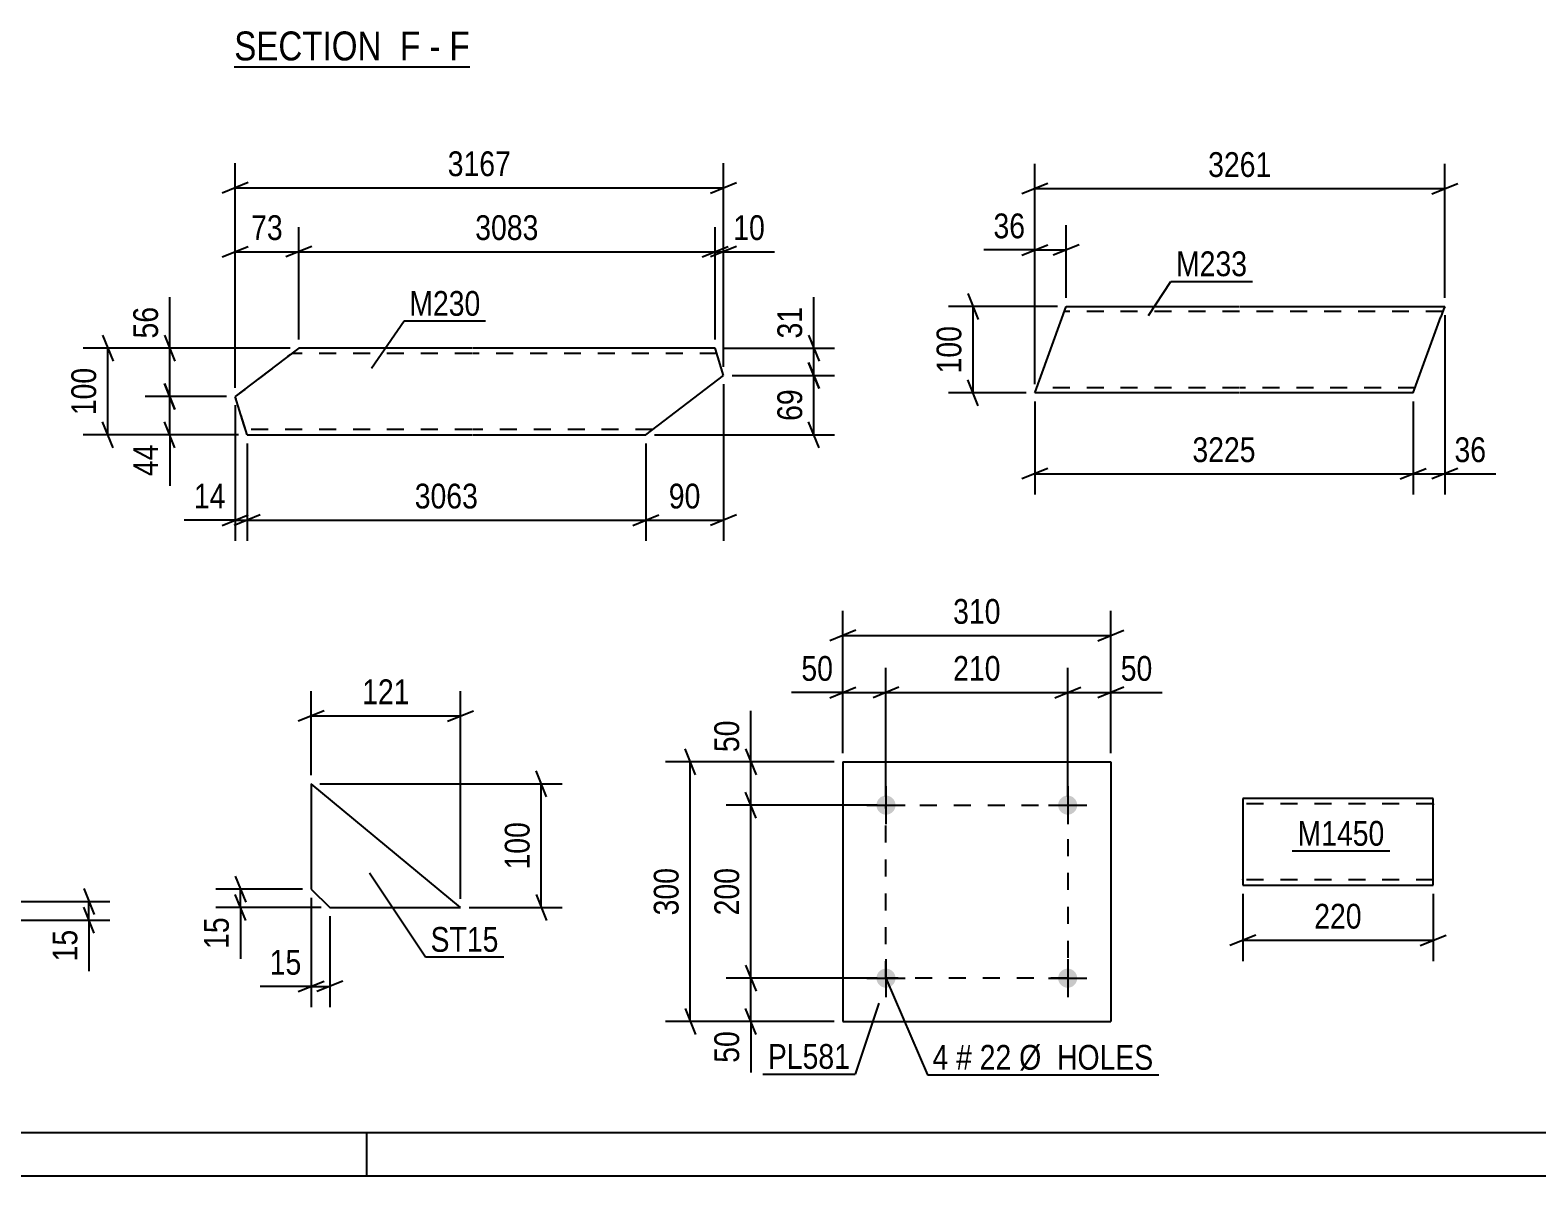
# Model space of a CAD drawing. Header units: millimetres. Extents: x 0 to 841, y 0 to 594.
# Drawn here: x 172.1 to 346.2, y 0 to 132.4 of the extents above; entities that cross this region are included whole.
import ezdxf

# ---------------------------------------------------------------- set-up
doc = ezdxf.new("R2010")
doc.units = ezdxf.units.MM
doc.linetypes.add('DXK_LINE_DOT2', pattern=[3.9198, 1.9599, -1.9599])
doc.styles.add('Arial Narrow', font='ARIALN.TTF', dxfattribs={"height": 0.2})

# ---------------------------------------------------------------- blocks, each defined once
blk = doc.blocks.new('Unknown-389786769-1133 - 25525')
at = {"color": 5, "linetype": 'Continuous'}
for p, q in [((5, 5), (836, 5)), ((211, 0), (211, 5)), ((0, 0), (841, 0))]:
    blk.add_line(p, q, dxfattribs=at)
blk = doc.blocks.new('Unknown-389786769-15 - 11774')
at = {"color": 6, "linetype": 'Continuous'}
blk.add_line((195.68, 128.18), (222.9, 128.18), dxfattribs=at)
at = {"color": 0, "linetype": 'Continuous'}
for points in [[(213.79, 128.93), (213.79, 132.43), (195.68, 132.43), (195.68, 128.93)], [(217.18, 128.93), (217.18, 132.43), (214.84, 132.43), (214.84, 128.93)], [(219.5, 128.93), (219.5, 132.43), (218.23, 132.43), (218.23, 128.93)], [(222.9, 128.93), (222.9, 132.43), (220.55, 132.43), (220.55, 128.93)]]:
    blk.add_wipeout(points, dxfattribs=at)
at = {"color": 7, "linetype": 'Continuous', "style": 'Arial Narrow'}
for s, p in [('SECTION ', (195.68, 128.93)), ('F', (214.84, 128.93)), ('F', (220.55, 128.93)), ('-', (218.23, 128.93))]:
    blk.add_text(s, height=3.34, dxfattribs=at).set_placement(p)
blk = doc.blocks.new('Part-389786769-33239 - 33238')
at = {"color": 2, "linetype": 'Continuous'}
for p, q in [((312.24, 43.61), (312.24, 33.7)), ((334.24, 43.61), (312.24, 43.61)), ((334.24, 34.81), (334.24, 43.61)), ((312.24, 33.7), (312.24, 33.61)), ((312.24, 33.61), (334.24, 33.61)), ((334.24, 33.61), (334.24, 34.81))]:
    blk.add_line(p, q, dxfattribs=at)
at = {"color": 7, "linetype": 'DXK_LINE_DOT2'}
for p, q in [((334.24, 43.01), (312.24, 43.01)), ((334.24, 43.01), (334.24, 42.97)), ((334.24, 42.97), (334.24, 43.01)), ((334.24, 42.87), (334.24, 42.97)), ((334.24, 42.97), (334.24, 42.87)), ((312.24, 34.21), (312.24, 34.26)), ((334.24, 34.21), (312.24, 34.21)), ((334.24, 34.26), (334.24, 34.58)), ((334.24, 34.21), (334.24, 34.26))]:
    blk.add_line(p, q, dxfattribs=at)
blk = doc.blocks.new('Part-389786769-14163 - 14162')
at = {"color": 7, "linetype": 'DXK_LINE_DOT2'}
for p, q in [((203.13, 95.66), (195.79, 90.07)), ((201.86, 94.69), (202.12, 94.89)), ((202.12, 94.89), (202.16, 94.92)), ((202.16, 94.92), (202.29, 95.02)), ((202.29, 95.02), (202.35, 95.06)), ((223.13, 95.06), (202.35, 95.06)), ((251.43, 95.06), (223.23, 95.06)), ((197.05, 86.02), (195.79, 90.07)), ((196.93, 86.4), (196.79, 86.86)), ((223.13, 86.26), (196.98, 86.26)), ((244.02, 86.26), (223.23, 86.26))]:
    blk.add_line(p, q, dxfattribs=at)
at = {"color": 2, "linetype": 'Continuous'}
for p, q in [((201.56, 94.46), (195.79, 90.07)), ((203.13, 95.66), (201.56, 94.46)), ((203.13, 95.66), (203.13, 95.66)), ((223.13, 95.66), (203.13, 95.66)), ((251.25, 95.66), (223.23, 95.66)), ((251.28, 95.57), (251.25, 95.66)), ((252.23, 92.52), (251.28, 95.57)), ((243.23, 85.66), (252.23, 92.52)), ((196.79, 86.86), (195.79, 90.07)), ((197.05, 86.02), (196.79, 86.86)), ((197.13, 85.75), (197.05, 86.02)), ((197.16, 85.66), (197.13, 85.75)), ((197.16, 85.66), (223.13, 85.66)), ((223.23, 85.66), (243.23, 85.66))]:
    blk.add_line(p, q, dxfattribs=at)
blk = doc.blocks.new('Part-389786769-15195 - 15194')
at = {"color": 2, "linetype": 'Continuous'}
for p, q in [((288.23, 90.58), (291.84, 100.49)), ((291.84, 100.49), (311.84, 100.49)), ((311.94, 100.49), (335.58, 100.49)), ((331.94, 90.49), (335.14, 99.29)), ((335.45, 100.14), (335.14, 99.29)), ((335.54, 100.4), (335.45, 100.14)), ((335.58, 100.49), (335.54, 100.4)), ((288.2, 90.49), (288.23, 90.58)), ((311.84, 90.49), (288.2, 90.49)), ((331.94, 90.49), (311.94, 90.49))]:
    blk.add_line(p, q, dxfattribs=at)
at = {"color": 7, "linetype": 'DXK_LINE_DOT2'}
for p, q in [((311.84, 99.89), (291.62, 99.89)), ((335.36, 99.89), (311.94, 99.89)), ((335.58, 100.49), (335.45, 100.14)), ((311.84, 91.09), (288.42, 91.09)), ((332.15, 91.09), (311.94, 91.09))]:
    blk.add_line(p, q, dxfattribs=at)
blk = doc.blocks.new('Part-389786769-13029 - 13028')
at = {"color": 2, "linetype": 'Continuous'}
for p, q in [((221.83, 31.01), (204.56, 45.3)), ((204.56, 45.3), (204.56, 33.15)), ((204.56, 33.15), (206.71, 31.01)), ((206.71, 31.01), (221.83, 31.01))]:
    blk.add_line(p, q, dxfattribs=at)
blk = doc.blocks.new('Part-389786769-33204 - 33203')
at = {"color": 2, "linetype": 'Continuous'}
for p, q in [((266, 47.85), (266, 17.85)), ((266, 47.85), (297, 47.85)), ((297, 47.85), (297, 17.85)), ((266, 17.85), (297, 17.85))]:
    blk.add_line(p, q, dxfattribs=at)
blk = doc.blocks.new('Bolt-389786769-33205 - 33203')
at = {"linetype": 'Continuous'}
for points in [[(272.1, 22.85, -1), (269.9, 22.85, -1)], [(293.1, 22.85, -1), (290.9, 22.85, -1)]]:
    blk.add_hatch(color=1, dxfattribs=at).paths.add_polyline_path(points)
at = {"color": 1, "linetype": 'Continuous'}
for p, q in [((271, 25.05), (271, 20.65)), ((292, 25.05), (292, 20.65)), ((268.8, 22.85), (273.2, 22.85)), ((289.8, 22.85), (294.2, 22.85))]:
    blk.add_line(p, q, dxfattribs=at)
blk = doc.blocks.new('Bolt-389786769-33206 - 33203')
at = {"linetype": 'Continuous'}
for points in [[(272.1, 42.85, -1), (269.9, 42.85, -1)], [(293.1, 42.85, -1), (290.9, 42.85, -1)]]:
    blk.add_hatch(color=1, dxfattribs=at).paths.add_polyline_path(points)
at = {"color": 1, "linetype": 'Continuous'}
for p, q in [((271, 45.05), (271, 40.65)), ((292, 45.05), (292, 40.65)), ((268.8, 42.85), (273.2, 42.85)), ((289.8, 42.85), (294.2, 42.85))]:
    blk.add_line(p, q, dxfattribs=at)
blk = doc.blocks.new('Rectangle-389786769-33745 - 33203')
at = {"color": 1, "linetype": 'DXK_LINE_DOT2'}
blk.add_lwpolyline([(271, 42.85), (292, 42.85), (292, 22.85), (271, 22.85), (271, 42.85)], close=True, dxfattribs=at)
blk = doc.blocks.new('StraightDimension-389786769-33315 - 33238')
at = {"color": 7, "linetype": 'Continuous'}
for p, q in [((312.24, 32.61), (312.24, 24.83)), ((334.24, 32.61), (334.24, 24.83)), ((313.74, 27.83), (310.74, 26.63)), ((312.24, 27.23), (334.24, 27.23)), ((332.74, 26.63), (335.74, 27.83))]:
    blk.add_line(p, q, dxfattribs=at)
at = {"color": 0}
blk.add_wipeout([(326.58, 27.98), (326.58, 32.18), (319.89, 32.18), (319.89, 27.98)], dxfattribs=at)
at = {"color": 3, "style": 'Arial Narrow'}
blk.add_text('220', height=2.863, dxfattribs=at).set_placement((320.49, 28.58))
blk = doc.blocks.new('StraightDimension-389786769-14205 - 14162')
at = {"color": 7, "linetype": 'Continuous'}
for p, q in [((203.13, 96.66), (203.13, 109.67)), ((251.25, 96.66), (251.25, 109.67)), ((204.63, 107.42), (201.63, 106.22)), ((203.13, 106.82), (251.25, 106.82)), ((249.75, 106.22), (252.75, 107.42))]:
    blk.add_line(p, q, dxfattribs=at)
at = {"color": 0}
blk.add_wipeout([(231.45, 107.57), (231.45, 111.77), (222.93, 111.77), (222.93, 107.57)], dxfattribs=at)
at = {"color": 3, "style": 'Arial Narrow'}
blk.add_text('3083', height=2.863, dxfattribs=at).set_placement((223.53, 108.17))
blk = doc.blocks.new('StraightDimension-389786769-14372 - 14162')
at = {"color": 7, "linetype": 'Continuous'}
for p, q in [((262.06, 97.16), (263.26, 94.16)), ((252.25, 95.66), (265.06, 95.66)), ((262.66, 92.52), (262.66, 95.66)), ((253.23, 92.52), (265.06, 92.52)), ((263.26, 91.02), (262.06, 94.02))]:
    blk.add_line(p, q, dxfattribs=at)
at = {"color": 0}
blk.add_wipeout([(261.91, 101.04), (257.71, 101.04), (257.71, 96.19), (261.91, 96.19)], dxfattribs=at)
at = {"color": 7, "linetype": 'Continuous'}
blk.add_line((262.66, 95.66), (262.66, 101.57), dxfattribs=at)
blk.add_line((262.66, 95.66), (262.66, 101.57), dxfattribs=at)
at = {"color": 3, "style": 'Arial Narrow'}
blk.add_text('31', height=2.863, rotation=90.0002, dxfattribs=at).set_placement((261.31, 96.79))
blk = doc.blocks.new('StraightDimension-389786769-14193 - 14162')
at = {"color": 7, "linetype": 'Continuous'}
for p, q in [((195.79, 91.07), (195.79, 117.05)), ((252.23, 93.52), (252.23, 117.05)), ((197.29, 114.8), (194.29, 113.6)), ((195.79, 114.2), (252.23, 114.2)), ((250.73, 113.6), (253.73, 114.8))]:
    blk.add_line(p, q, dxfattribs=at)
at = {"color": 0}
blk.add_wipeout([(228.26, 114.95), (228.26, 119.15), (219.75, 119.15), (219.75, 114.95)], dxfattribs=at)
at = {"color": 3, "style": 'Arial Narrow'}
blk.add_text('3167', height=2.863, dxfattribs=at).set_placement((220.35, 115.55))
blk = doc.blocks.new('StraightDimension-389786769-14204 - 14162')
at = {"color": 7, "linetype": 'Continuous'}
for p, q in [((251.25, 96.66), (251.25, 109.67)), ((252.23, 93.52), (252.23, 109.67)), ((249.75, 106.22), (252.75, 107.42)), ((253.73, 107.42), (250.73, 106.22)), ((251.25, 106.82), (252.23, 106.82))]:
    blk.add_line(p, q, dxfattribs=at)
at = {"color": 0}
blk.add_wipeout([(257.61, 107.57), (257.61, 111.77), (252.75, 111.77), (252.75, 107.57)], dxfattribs=at)
at = {"color": 7, "linetype": 'Continuous'}
blk.add_line((252.23, 106.82), (258.13, 106.82), dxfattribs=at)
blk.add_line((252.23, 106.82), (258.13, 106.82), dxfattribs=at)
at = {"color": 3, "style": 'Arial Narrow'}
blk.add_text('10', height=2.863, dxfattribs=at).set_placement((253.35, 108.17))
blk = doc.blocks.new('StraightDimension-389786769-14206 - 14162')
at = {"color": 7, "linetype": 'Continuous'}
for p, q in [((195.79, 91.07), (195.79, 109.67)), ((203.13, 96.66), (203.13, 109.67)), ((194.29, 106.22), (197.29, 107.42)), ((195.79, 106.82), (203.13, 106.82)), ((204.63, 107.42), (201.63, 106.22))]:
    blk.add_line(p, q, dxfattribs=at)
at = {"color": 0}
blk.add_wipeout([(201.89, 107.57), (201.89, 111.77), (197.03, 111.77), (197.03, 107.57)], dxfattribs=at)
at = {"color": 3, "style": 'Arial Narrow'}
blk.add_text('73', height=2.863, dxfattribs=at).set_placement((197.63, 108.17))
blk = doc.blocks.new('StraightDimension-389786769-14263 - 14162')
at = {"color": 7, "linetype": 'Continuous'}
for p, q in [((252.23, 91.52), (252.23, 73.39)), ((243.23, 84.66), (243.23, 73.39)), ((241.73, 75.19), (244.73, 76.39)), ((243.23, 75.79), (252.23, 75.79)), ((253.73, 76.39), (250.73, 75.19))]:
    blk.add_line(p, q, dxfattribs=at)
at = {"color": 0}
blk.add_wipeout([(250.16, 76.54), (250.16, 80.74), (245.3, 80.74), (245.3, 76.54)], dxfattribs=at)
at = {"color": 3, "style": 'Arial Narrow'}
blk.add_text('90', height=2.863, dxfattribs=at).set_placement((245.9, 77.14))
blk = doc.blocks.new('StraightDimension-389786769-14264 - 14162')
at = {"color": 7, "linetype": 'Continuous'}
for p, q in [((197.16, 84.66), (197.16, 73.39)), ((243.23, 84.66), (243.23, 73.39)), ((198.66, 76.39), (195.66, 75.19)), ((197.16, 75.79), (243.23, 75.79)), ((241.73, 75.19), (244.73, 76.39))]:
    blk.add_line(p, q, dxfattribs=at)
at = {"color": 0}
blk.add_wipeout([(224.45, 76.54), (224.45, 80.74), (215.94, 80.74), (215.94, 76.54)], dxfattribs=at)
at = {"color": 3, "style": 'Arial Narrow'}
blk.add_text('3063', height=2.863, dxfattribs=at).set_placement((216.54, 77.14))
blk = doc.blocks.new('StraightDimension-389786769-14265 - 14162')
at = {"color": 7, "linetype": 'Continuous'}
for p, q in [((195.79, 89.07), (195.79, 73.39)), ((197.16, 84.66), (197.16, 73.39)), ((194.29, 75.19), (197.29, 76.39)), ((198.66, 76.39), (195.66, 75.19)), ((195.79, 75.79), (197.16, 75.79))]:
    blk.add_line(p, q, dxfattribs=at)
at = {"color": 0}
blk.add_wipeout([(195.26, 76.54), (195.26, 80.74), (190.41, 80.74), (190.41, 76.54)], dxfattribs=at)
at = {"color": 7, "linetype": 'Continuous'}
blk.add_line((195.79, 75.79), (189.88, 75.79), dxfattribs=at)
blk.add_line((195.79, 75.79), (189.88, 75.79), dxfattribs=at)
at = {"color": 3, "style": 'Arial Narrow'}
blk.add_text('14', height=2.863, dxfattribs=at).set_placement((191.01, 77.14))
blk = doc.blocks.new('StraightDimension-389786769-14323 - 14162')
at = {"color": 7, "linetype": 'Continuous'}
for p, q in [((187.62, 97.16), (188.82, 94.16)), ((202.13, 95.66), (185.37, 95.66)), ((188.22, 90.07), (188.22, 95.66)), ((188.82, 88.57), (187.62, 91.57)), ((194.79, 90.07), (185.37, 90.07))]:
    blk.add_line(p, q, dxfattribs=at)
at = {"color": 0}
blk.add_wipeout([(187.47, 101.04), (183.27, 101.04), (183.27, 96.19), (187.47, 96.19)], dxfattribs=at)
at = {"color": 7, "linetype": 'Continuous'}
blk.add_line((188.22, 95.66), (188.22, 101.57), dxfattribs=at)
blk.add_line((188.22, 95.66), (188.22, 101.57), dxfattribs=at)
at = {"color": 3, "style": 'Arial Narrow'}
blk.add_text('56', height=2.863, rotation=90.0002, dxfattribs=at).set_placement((186.87, 96.79))
blk = doc.blocks.new('StraightDimension-389786769-14324 - 14162')
at = {"color": 7, "linetype": 'Continuous'}
for p, q in [((187.62, 91.57), (188.82, 88.57)), ((194.79, 90.07), (185.37, 90.07)), ((188.22, 85.66), (188.22, 90.07)), ((188.82, 84.16), (187.62, 87.16)), ((196.16, 85.66), (185.37, 85.66))]:
    blk.add_line(p, q, dxfattribs=at)
at = {"color": 0}
blk.add_wipeout([(187.47, 85.14), (183.27, 85.14), (183.27, 80.28), (187.47, 80.28)], dxfattribs=at)
at = {"color": 7, "linetype": 'Continuous'}
blk.add_line((188.22, 85.66), (188.22, 79.76), dxfattribs=at)
blk.add_line((188.22, 85.66), (188.22, 79.76), dxfattribs=at)
at = {"color": 3, "style": 'Arial Narrow'}
blk.add_text('44', height=2.863, rotation=90.0002, dxfattribs=at).set_placement((186.87, 80.88))
blk = doc.blocks.new('StraightDimension-389786769-14373 - 14162')
at = {"color": 7, "linetype": 'Continuous'}
for p, q in [((253.23, 92.52), (265.06, 92.52)), ((262.06, 94.02), (263.26, 91.02)), ((262.66, 85.66), (262.66, 92.52)), ((263.26, 84.16), (262.06, 87.16)), ((244.23, 85.66), (265.06, 85.66))]:
    blk.add_line(p, q, dxfattribs=at)
at = {"color": 0}
blk.add_wipeout([(261.91, 91.52), (257.71, 91.52), (257.71, 86.66), (261.91, 86.66)], dxfattribs=at)
at = {"color": 3, "style": 'Arial Narrow'}
blk.add_text('69', height=2.863, rotation=90.0002, dxfattribs=at).set_placement((261.31, 87.26))
blk = doc.blocks.new('StraightDimension-389786769-14421 - 14162')
at = {"color": 7, "linetype": 'Continuous'}
for p, q in [((180.47, 97.16), (181.67, 94.16)), ((202.13, 95.66), (178.22, 95.66)), ((181.07, 85.66), (181.07, 95.66)), ((181.67, 84.16), (180.47, 87.16)), ((196.16, 85.66), (178.22, 85.66))]:
    blk.add_line(p, q, dxfattribs=at)
at = {"color": 0}
blk.add_wipeout([(180.32, 94.01), (176.12, 94.01), (176.12, 87.32), (180.32, 87.32)], dxfattribs=at)
at = {"color": 3, "style": 'Arial Narrow'}
blk.add_text('100', height=2.863, rotation=90.0002, dxfattribs=at).set_placement((179.72, 87.92))
blk = doc.blocks.new('StraightDimension-389786769-15208 - 15194')
at = {"color": 7, "linetype": 'Continuous'}
for p, q in [((288.2, 91.49), (288.2, 109.87)), ((291.84, 101.49), (291.84, 109.87)), ((286.7, 106.42), (289.7, 107.62)), ((288.2, 107.02), (291.84, 107.02)), ((293.34, 107.62), (290.34, 106.42))]:
    blk.add_line(p, q, dxfattribs=at)
at = {"color": 0}
blk.add_wipeout([(287.67, 107.77), (287.67, 111.97), (282.82, 111.97), (282.82, 107.77)], dxfattribs=at)
at = {"color": 7, "linetype": 'Continuous'}
blk.add_line((288.2, 107.02), (282.29, 107.02), dxfattribs=at)
blk.add_line((288.2, 107.02), (282.29, 107.02), dxfattribs=at)
at = {"color": 3, "style": 'Arial Narrow'}
blk.add_text('36', height=2.863, dxfattribs=at).set_placement((283.42, 108.37))
blk = doc.blocks.new('StraightDimension-389786769-15243 - 15194')
at = {"color": 7, "linetype": 'Continuous'}
for p, q in [((335.58, 99.49), (335.58, 78.75)), ((331.94, 89.49), (331.94, 78.75)), ((330.44, 80.55), (333.44, 81.75)), ((331.94, 81.15), (335.58, 81.15)), ((337.08, 81.75), (334.08, 80.55))]:
    blk.add_line(p, q, dxfattribs=at)
at = {"color": 0}
blk.add_wipeout([(340.96, 81.9), (340.96, 86.1), (336.1, 86.1), (336.1, 81.9)], dxfattribs=at)
at = {"color": 7, "linetype": 'Continuous'}
blk.add_line((335.58, 81.15), (341.48, 81.15), dxfattribs=at)
blk.add_line((335.58, 81.15), (341.48, 81.15), dxfattribs=at)
at = {"color": 3, "style": 'Arial Narrow'}
blk.add_text('36', height=2.863, dxfattribs=at).set_placement((336.7, 82.5))
blk = doc.blocks.new('StraightDimension-389786769-15289 - 15194')
at = {"color": 7, "linetype": 'Continuous'}
for p, q in [((280.46, 101.99), (281.66, 98.99)), ((290.84, 100.49), (278.21, 100.49)), ((281.06, 90.49), (281.06, 100.49)), ((281.66, 88.99), (280.46, 91.99)), ((287.2, 90.49), (278.21, 90.49))]:
    blk.add_line(p, q, dxfattribs=at)
at = {"color": 0}
blk.add_wipeout([(280.31, 98.84), (276.11, 98.84), (276.11, 92.15), (280.31, 92.15)], dxfattribs=at)
at = {"color": 3, "style": 'Arial Narrow'}
blk.add_text('100', height=2.863, rotation=90.0002, dxfattribs=at).set_placement((279.71, 92.75))
blk = doc.blocks.new('StraightDimension-389786769-15244 - 15194')
at = {"color": 7, "linetype": 'Continuous'}
for p, q in [((288.2, 89.49), (288.2, 78.75)), ((331.94, 89.49), (331.94, 78.75)), ((289.7, 81.75), (286.7, 80.55)), ((288.2, 81.15), (331.94, 81.15)), ((330.44, 80.55), (333.44, 81.75))]:
    blk.add_line(p, q, dxfattribs=at)
at = {"color": 0}
blk.add_wipeout([(314.32, 81.9), (314.32, 86.1), (305.81, 86.1), (305.81, 81.9)], dxfattribs=at)
at = {"color": 3, "style": 'Arial Narrow'}
blk.add_text('3225', height=2.863, dxfattribs=at).set_placement((306.41, 82.5))
blk = doc.blocks.new('StraightDimension-389786769-15278 - 15194')
at = {"color": 7, "linetype": 'Continuous'}
for p, q in [((288.2, 91.49), (288.2, 116.96)), ((335.58, 101.49), (335.58, 116.96)), ((289.7, 114.71), (286.7, 113.51)), ((288.2, 114.11), (335.58, 114.11)), ((334.08, 113.51), (337.08, 114.71))]:
    blk.add_line(p, q, dxfattribs=at)
at = {"color": 0}
blk.add_wipeout([(316.14, 114.86), (316.14, 119.06), (307.63, 119.06), (307.63, 114.86)], dxfattribs=at)
at = {"color": 3, "style": 'Arial Narrow'}
blk.add_text('3261', height=2.863, dxfattribs=at).set_placement((308.23, 115.46))
blk = doc.blocks.new('StraightDimension-389786769-13327 - 13028')
at = {"color": 7, "linetype": 'Continuous'}
for p, q in [((205.56, 45.3), (233.56, 45.3)), ((231.76, 43.8), (230.56, 46.8)), ((231.16, 31.01), (231.16, 45.3)), ((230.56, 32.51), (231.76, 29.51)), ((222.83, 31.01), (233.56, 31.01))]:
    blk.add_line(p, q, dxfattribs=at)
at = {"color": 0}
blk.add_wipeout([(230.41, 41.5), (226.21, 41.5), (226.21, 34.81), (230.41, 34.81)], dxfattribs=at)
at = {"color": 3, "style": 'Arial Narrow'}
blk.add_text('100', height=2.863, rotation=90.0002, dxfattribs=at).set_placement((229.81, 35.41))
blk = doc.blocks.new('StraightDimension-389786769-13319 - 13028')
at = {"color": 7, "linetype": 'Continuous'}
for p, q in [((204.56, 46.3), (204.56, 56.02)), ((221.83, 32.01), (221.83, 56.02)), ((206.06, 53.77), (203.06, 52.57)), ((204.56, 53.17), (221.83, 53.17)), ((220.33, 52.57), (223.33, 53.77))]:
    blk.add_line(p, q, dxfattribs=at)
at = {"color": 0}
blk.add_wipeout([(216.54, 53.92), (216.54, 58.12), (209.86, 58.12), (209.86, 53.92)], dxfattribs=at)
at = {"color": 3, "style": 'Arial Narrow'}
blk.add_text('121', height=2.863, dxfattribs=at).set_placement((210.46, 54.52))
blk = doc.blocks.new('StraightDimension-389786769-13323 - 13028')
at = {"color": 7, "linetype": 'Continuous'}
for p, q in [((203.56, 33.15), (193.55, 33.15)), ((195.8, 34.65), (197, 31.65)), ((196.4, 31.01), (196.4, 33.15)), ((197, 29.51), (195.8, 32.51)), ((205.71, 31.01), (193.55, 31.01))]:
    blk.add_line(p, q, dxfattribs=at)
at = {"color": 0}
blk.add_wipeout([(195.65, 30.49), (191.45, 30.49), (191.45, 25.63), (195.65, 25.63)], dxfattribs=at)
at = {"color": 7, "linetype": 'Continuous'}
blk.add_line((196.4, 31.01), (196.4, 25.1), dxfattribs=at)
blk.add_line((196.4, 31.01), (196.4, 25.1), dxfattribs=at)
at = {"color": 3, "style": 'Arial Narrow'}
blk.add_text('15', height=2.863, rotation=90.0002, dxfattribs=at).set_placement((195.05, 26.23))
blk = doc.blocks.new('StraightDimension-389786769-13315 - 13028')
at = {"color": 7, "linetype": 'Continuous'}
for p, q in [((204.56, 32.15), (204.56, 19.5)), ((206.71, 30.01), (206.71, 19.5)), ((203.06, 21.3), (206.06, 22.5)), ((204.56, 21.9), (206.71, 21.9)), ((208.21, 22.5), (205.21, 21.3))]:
    blk.add_line(p, q, dxfattribs=at)
at = {"color": 0}
blk.add_wipeout([(204.04, 22.65), (204.04, 26.85), (199.18, 26.85), (199.18, 22.65)], dxfattribs=at)
at = {"color": 7, "linetype": 'Continuous'}
blk.add_line((204.56, 21.9), (198.66, 21.9), dxfattribs=at)
blk.add_line((204.56, 21.9), (198.66, 21.9), dxfattribs=at)
at = {"color": 3, "style": 'Arial Narrow'}
blk.add_text('15', height=2.863, dxfattribs=at).set_placement((199.78, 23.25))
blk = doc.blocks.new('StraightDimension-389786769-13331 - 13038')
at = {"color": 7, "linetype": 'Continuous'}
for p, q in [((178.29, 33.21), (179.49, 30.21)), ((170.86, 31.71), (181.29, 31.71)), ((178.89, 29.57), (178.89, 31.71)), ((179.49, 28.07), (178.29, 31.07)), ((168.71, 29.57), (181.29, 29.57))]:
    blk.add_line(p, q, dxfattribs=at)
at = {"color": 0}
blk.add_wipeout([(178.14, 29.05), (173.94, 29.05), (173.94, 24.19), (178.14, 24.19)], dxfattribs=at)
at = {"color": 7, "linetype": 'Continuous'}
blk.add_line((178.89, 29.57), (178.89, 23.67), dxfattribs=at)
blk.add_line((178.89, 29.57), (178.89, 23.67), dxfattribs=at)
at = {"color": 3, "style": 'Arial Narrow'}
blk.add_text('15', height=2.863, rotation=90.0002, dxfattribs=at).set_placement((177.54, 24.79))
blk = doc.blocks.new('StraightDimension-389786769-33279 - 33203')
at = {"color": 7, "linetype": 'Continuous'}
for p, q in [((254.78, 49.35), (255.98, 46.35)), ((265, 47.85), (252.53, 47.85)), ((255.38, 42.85), (255.38, 47.85)), ((255.98, 41.35), (254.78, 44.35)), ((270, 42.85), (252.53, 42.85))]:
    blk.add_line(p, q, dxfattribs=at)
at = {"color": 0}
blk.add_wipeout([(254.63, 53.23), (250.43, 53.23), (250.43, 48.38), (254.63, 48.38)], dxfattribs=at)
at = {"color": 7, "linetype": 'Continuous'}
blk.add_line((255.38, 47.85), (255.38, 53.76), dxfattribs=at)
blk.add_line((255.38, 47.85), (255.38, 53.76), dxfattribs=at)
at = {"color": 3, "style": 'Arial Narrow'}
blk.add_text('50', height=2.863, rotation=90.0002, dxfattribs=at).set_placement((254.03, 48.98))
blk = doc.blocks.new('StraightDimension-389786769-33662 - 33203')
at = {"color": 7, "linetype": 'Continuous'}
for p, q in [((271, 43.85), (271, 58.72)), ((292, 43.85), (292, 58.72)), ((272.5, 56.47), (269.5, 55.27)), ((271, 55.87), (292, 55.87)), ((290.5, 55.27), (293.5, 56.47))]:
    blk.add_line(p, q, dxfattribs=at)
at = {"color": 0}
blk.add_wipeout([(284.84, 56.62), (284.84, 60.82), (278.16, 60.82), (278.16, 56.62)], dxfattribs=at)
at = {"color": 3, "style": 'Arial Narrow'}
blk.add_text('210', height=2.863, dxfattribs=at).set_placement((278.76, 57.22))
blk = doc.blocks.new('StraightDimension-389786769-33280 - 33203')
at = {"color": 7, "linetype": 'Continuous'}
for p, q in [((255.98, 41.35), (254.78, 44.35)), ((270, 42.85), (252.53, 42.85)), ((255.38, 22.85), (255.38, 42.85)), ((270, 22.85), (252.53, 22.85)), ((254.78, 24.35), (255.98, 21.35))]:
    blk.add_line(p, q, dxfattribs=at)
at = {"color": 0}
blk.add_wipeout([(254.63, 36.19), (250.43, 36.19), (250.43, 29.51), (254.63, 29.51)], dxfattribs=at)
at = {"color": 3, "style": 'Arial Narrow'}
blk.add_text('200', height=2.863, rotation=90.0002, dxfattribs=at).set_placement((254.03, 30.11))
blk = doc.blocks.new('StraightDimension-389786769-33281 - 33203')
at = {"color": 7, "linetype": 'Continuous'}
for p, q in [((270, 22.85), (252.53, 22.85)), ((254.78, 24.35), (255.98, 21.35)), ((255.38, 17.85), (255.38, 22.85)), ((255.98, 16.35), (254.78, 19.35)), ((265, 17.85), (252.53, 17.85))]:
    blk.add_line(p, q, dxfattribs=at)
at = {"color": 0}
blk.add_wipeout([(254.63, 17.33), (250.43, 17.33), (250.43, 12.47), (254.63, 12.47)], dxfattribs=at)
at = {"color": 7, "linetype": 'Continuous'}
blk.add_line((255.38, 17.85), (255.38, 11.94), dxfattribs=at)
blk.add_line((255.38, 17.85), (255.38, 11.94), dxfattribs=at)
at = {"color": 3, "style": 'Arial Narrow'}
blk.add_text('50', height=2.863, rotation=90.0002, dxfattribs=at).set_placement((254.03, 13.07))
blk = doc.blocks.new('StraightDimension-389786769-33291 - 33203')
at = {"color": 7, "linetype": 'Continuous'}
for p, q in [((248.98, 46.35), (247.78, 49.35)), ((265, 47.85), (245.53, 47.85)), ((248.38, 17.85), (248.38, 47.85)), ((247.78, 19.35), (248.98, 16.35)), ((265, 17.85), (245.53, 17.85))]:
    blk.add_line(p, q, dxfattribs=at)
at = {"color": 0}
blk.add_wipeout([(247.63, 36.19), (243.43, 36.19), (243.43, 29.51), (247.63, 29.51)], dxfattribs=at)
at = {"color": 3, "style": 'Arial Narrow'}
blk.add_text('300', height=2.863, rotation=90.0002, dxfattribs=at).set_placement((247.03, 30.11))
blk = doc.blocks.new('StraightDimension-389786769-33311 - 33203')
at = {"color": 7, "linetype": 'Continuous'}
for p, q in [((266, 48.85), (266, 65.31)), ((297, 48.85), (297, 65.31)), ((267.5, 63.06), (264.5, 61.86)), ((295.5, 61.86), (298.5, 63.06)), ((266, 62.46), (297, 62.46))]:
    blk.add_line(p, q, dxfattribs=at)
at = {"color": 0}
blk.add_wipeout([(284.84, 63.21), (284.84, 67.41), (278.16, 67.41), (278.16, 63.21)], dxfattribs=at)
at = {"color": 3, "style": 'Arial Narrow'}
blk.add_text('310', height=2.863, dxfattribs=at).set_placement((278.76, 63.81))
blk = doc.blocks.new('StraightDimension-389786769-33661 - 33203')
at = {"color": 7, "linetype": 'Continuous'}
for p, q in [((292, 43.85), (292, 58.72)), ((297, 48.85), (297, 58.72)), ((290.5, 55.27), (293.5, 56.47)), ((292, 55.87), (297, 55.87)), ((298.5, 56.47), (295.5, 55.27))]:
    blk.add_line(p, q, dxfattribs=at)
at = {"color": 0}
blk.add_wipeout([(302.38, 56.62), (302.38, 60.82), (297.53, 60.82), (297.53, 56.62)], dxfattribs=at)
at = {"color": 7, "linetype": 'Continuous'}
blk.add_line((297, 55.87), (302.91, 55.87), dxfattribs=at)
blk.add_line((297, 55.87), (302.91, 55.87), dxfattribs=at)
at = {"color": 3, "style": 'Arial Narrow'}
blk.add_text('50', height=2.863, dxfattribs=at).set_placement((298.13, 57.22))
blk = doc.blocks.new('StraightDimension-389786769-33663 - 33203')
at = {"color": 7, "linetype": 'Continuous'}
for p, q in [((266, 48.85), (266, 58.72)), ((271, 43.85), (271, 58.72)), ((264.5, 55.27), (267.5, 56.47)), ((266, 55.87), (271, 55.87)), ((272.5, 56.47), (269.5, 55.27))]:
    blk.add_line(p, q, dxfattribs=at)
at = {"color": 0}
blk.add_wipeout([(265.48, 56.62), (265.48, 60.82), (260.62, 60.82), (260.62, 56.62)], dxfattribs=at)
at = {"color": 7, "linetype": 'Continuous'}
blk.add_line((266, 55.87), (260.09, 55.87), dxfattribs=at)
blk.add_line((266, 55.87), (260.09, 55.87), dxfattribs=at)
at = {"color": 3, "style": 'Arial Narrow'}
blk.add_text('50', height=2.863, dxfattribs=at).set_placement((261.22, 57.22))
blk = doc.blocks.new('Mark-389786769-33332 - 33238')
at = {"color": 0}
blk.add_wipeout([(328.61, 38.16), (328.61, 41.16), (318.56, 41.16), (318.56, 38.16)], dxfattribs=at)
blk.add_wipeout([(328.61, 38.16), (328.61, 41.16), (318.56, 41.16), (318.56, 38.16)], dxfattribs=at)
at = {"color": 30, "linetype": 'Continuous'}
blk.add_line((317.96, 37.56), (329.21, 37.56), dxfattribs=at)
at = {"color": 3, "style": 'Arial Narrow'}
blk.add_text('M1450', height=2.863, dxfattribs=at).set_placement((318.56, 38.16))
blk = doc.blocks.new('Mark-389786769-14452 - 14162')
at = {"color": 0}
blk.add_wipeout([(224.13, 99.41), (224.13, 102.41), (215.91, 102.41), (215.91, 99.41)], dxfattribs=at)
blk.add_wipeout([(224.13, 99.41), (224.13, 102.41), (215.91, 102.41), (215.91, 99.41)], dxfattribs=at)
at = {"color": 30, "linetype": 'Continuous'}
for p, q in [((211.55, 93.37), (215.31, 98.81)), ((215.31, 98.81), (224.73, 98.81))]:
    blk.add_line(p, q, dxfattribs=at)
at = {"color": 3, "style": 'Arial Narrow'}
blk.add_text('M230', height=2.863, dxfattribs=at).set_placement((215.91, 99.41))
blk = doc.blocks.new('Mark-389786769-15313 - 15194')
at = {"color": 0}
blk.add_wipeout([(312.74, 103.99), (312.74, 106.99), (304.52, 106.99), (304.52, 103.99)], dxfattribs=at)
blk.add_wipeout([(312.74, 103.99), (312.74, 106.99), (304.52, 106.99), (304.52, 103.99)], dxfattribs=at)
at = {"color": 30, "linetype": 'Continuous'}
for p, q in [((301.34, 99.43), (303.92, 103.39)), ((303.92, 103.39), (313.34, 103.39))]:
    blk.add_line(p, q, dxfattribs=at)
at = {"color": 3, "style": 'Arial Narrow'}
blk.add_text('M233', height=2.863, dxfattribs=at).set_placement((304.52, 103.99))
blk = doc.blocks.new('Mark-389786769-13436 - 13028')
at = {"color": 0}
blk.add_wipeout([(226.22, 25.9), (226.22, 28.9), (218.37, 28.9), (218.37, 25.9)], dxfattribs=at)
blk.add_wipeout([(226.22, 25.9), (226.22, 28.9), (218.37, 28.9), (218.37, 25.9)], dxfattribs=at)
at = {"color": 30, "linetype": 'Continuous'}
for p, q in [((211.31, 35.04), (217.77, 25.3)), ((217.77, 25.3), (226.82, 25.3))]:
    blk.add_line(p, q, dxfattribs=at)
at = {"color": 3, "style": 'Arial Narrow'}
blk.add_text('ST15', height=2.863, dxfattribs=at).set_placement((218.37, 25.9))
blk = doc.blocks.new('MarkSet-389786769-33710 - 33203')
at = {"color": 0}
for points in [[(278.21, 12.27), (278.21, 15.27), (276.38, 15.27), (276.38, 12.27)], [(280.93, 12.27), (280.93, 15.27), (279.11, 15.27), (279.11, 12.27)], [(285.49, 12.27), (285.49, 15.27), (281.83, 15.27), (281.83, 12.27)], [(301.92, 12.27), (301.92, 15.27), (286.39, 15.27), (286.39, 12.27)]]:
    blk.add_wipeout(points, dxfattribs=at)
for points in [[(278.21, 12.27), (278.21, 15.27), (276.38, 15.27), (276.38, 12.27)], [(280.93, 12.27), (280.93, 15.27), (279.11, 15.27), (279.11, 12.27)], [(285.49, 12.27), (285.49, 15.27), (281.83, 15.27), (281.83, 12.27)], [(301.92, 12.27), (301.92, 15.27), (286.39, 15.27), (286.39, 12.27)]]:
    blk.add_wipeout(points, dxfattribs=at)
at = {"color": 7, "linetype": 'Continuous'}
for p, q in [((271, 22.85), (275.78, 11.67)), ((275.78, 11.67), (302.52, 11.67))]:
    blk.add_line(p, q, dxfattribs=at)
at = {"color": 3, "style": 'Arial Narrow'}
for s, height, p in [('4', 2.86, (276.38, 12.27)), ('#', 2.86, (279.11, 12.27)), ('22', 2.863, (281.83, 12.27)), ('Ø  HOLES', 2.863, (286.39, 12.27))]:
    blk.add_text(s, height=height, dxfattribs=at).set_placement(p)
blk = doc.blocks.new('Mark-389786769-33327 - 33203')
at = {"color": 0}
blk.add_wipeout([(266.85, 12.37), (266.85, 15.37), (257.35, 15.37), (257.35, 12.37)], dxfattribs=at)
blk.add_wipeout([(266.85, 12.37), (266.85, 15.37), (257.35, 15.37), (257.35, 12.37)], dxfattribs=at)
at = {"color": 30, "linetype": 'Continuous'}
for p in [(270.19, 19.95), (256.75, 11.77)]:
    blk.add_line(p, (267.45, 11.77), dxfattribs=at)
at = {"color": 3, "style": 'Arial Narrow'}
blk.add_text('PL581', height=2.863, dxfattribs=at).set_placement((257.35, 12.37))

msp = doc.modelspace()

# ---------------------------------------------------------------- block references
for name in ['Unknown-389786769-1133 - 25525', 'Part-389786769-15195 - 15194', 'Part-389786769-14163 - 14162', 'Part-389786769-33204 - 33203', 'Part-389786769-13029 - 13028', 'Bolt-389786769-33206 - 33203', 'Part-389786769-33239 - 33238', 'Rectangle-389786769-33745 - 33203', 'Bolt-389786769-33205 - 33203']:
    msp.add_blockref(name, (0, 0))

# ---------------------------------------------------------------- next in the draw order: block references
for name in ['Unknown-389786769-15 - 11774', 'StraightDimension-389786769-14205 - 14162', 'StraightDimension-389786769-15208 - 15194', 'StraightDimension-389786769-15243 - 15194', 'StraightDimension-389786769-33279 - 33203', 'StraightDimension-389786769-13327 - 13028', 'Mark-389786769-33332 - 33238', 'StraightDimension-389786769-13331 - 13038', 'StraightDimension-389786769-33315 - 33238', 'MarkSet-389786769-33710 - 33203']:
    msp.add_blockref(name, (0, 0))

# ---------------------------------------------------------------- next in the draw order: block references
for name in ['StraightDimension-389786769-14372 - 14162', 'StraightDimension-389786769-15289 - 15194', 'StraightDimension-389786769-33662 - 33203', 'StraightDimension-389786769-13319 - 13028']:
    msp.add_blockref(name, (0, 0))

# ---------------------------------------------------------------- next in the draw order: block references
for name in ['StraightDimension-389786769-14193 - 14162', 'StraightDimension-389786769-15278 - 15194', 'StraightDimension-389786769-15244 - 15194', 'StraightDimension-389786769-33280 - 33203', 'Mark-389786769-13436 - 13028', 'StraightDimension-389786769-13323 - 13028']:
    msp.add_blockref(name, (0, 0))

# ---------------------------------------------------------------- next in the draw order: block references
for name in ['StraightDimension-389786769-14206 - 14162', 'StraightDimension-389786769-14204 - 14162', 'Mark-389786769-15313 - 15194', 'Mark-389786769-14452 - 14162', 'StraightDimension-389786769-14263 - 14162', 'StraightDimension-389786769-13315 - 13028', 'StraightDimension-389786769-33281 - 33203']:
    msp.add_blockref(name, (0, 0))

# ---------------------------------------------------------------- next in the draw order: block references
for name in ['StraightDimension-389786769-14264 - 14162', 'StraightDimension-389786769-33291 - 33203']:
    msp.add_blockref(name, (0, 0))

# ---------------------------------------------------------------- next in the draw order: block references
for name in ['StraightDimension-389786769-14373 - 14162', 'StraightDimension-389786769-14265 - 14162', 'StraightDimension-389786769-33311 - 33203', 'Mark-389786769-33327 - 33203']:
    msp.add_blockref(name, (0, 0))

# ---------------------------------------------------------------- next in the draw order: block references
for name in ['StraightDimension-389786769-14323 - 14162', 'StraightDimension-389786769-33663 - 33203', 'StraightDimension-389786769-33661 - 33203']:
    msp.add_blockref(name, (0, 0))

# ---------------------------------------------------------------- next in the draw order: block references
msp.add_blockref('StraightDimension-389786769-14324 - 14162', (0, 0))

# ---------------------------------------------------------------- next in the draw order: block references
msp.add_blockref('StraightDimension-389786769-14421 - 14162', (0, 0))

doc.saveas('drawing.dxf')
